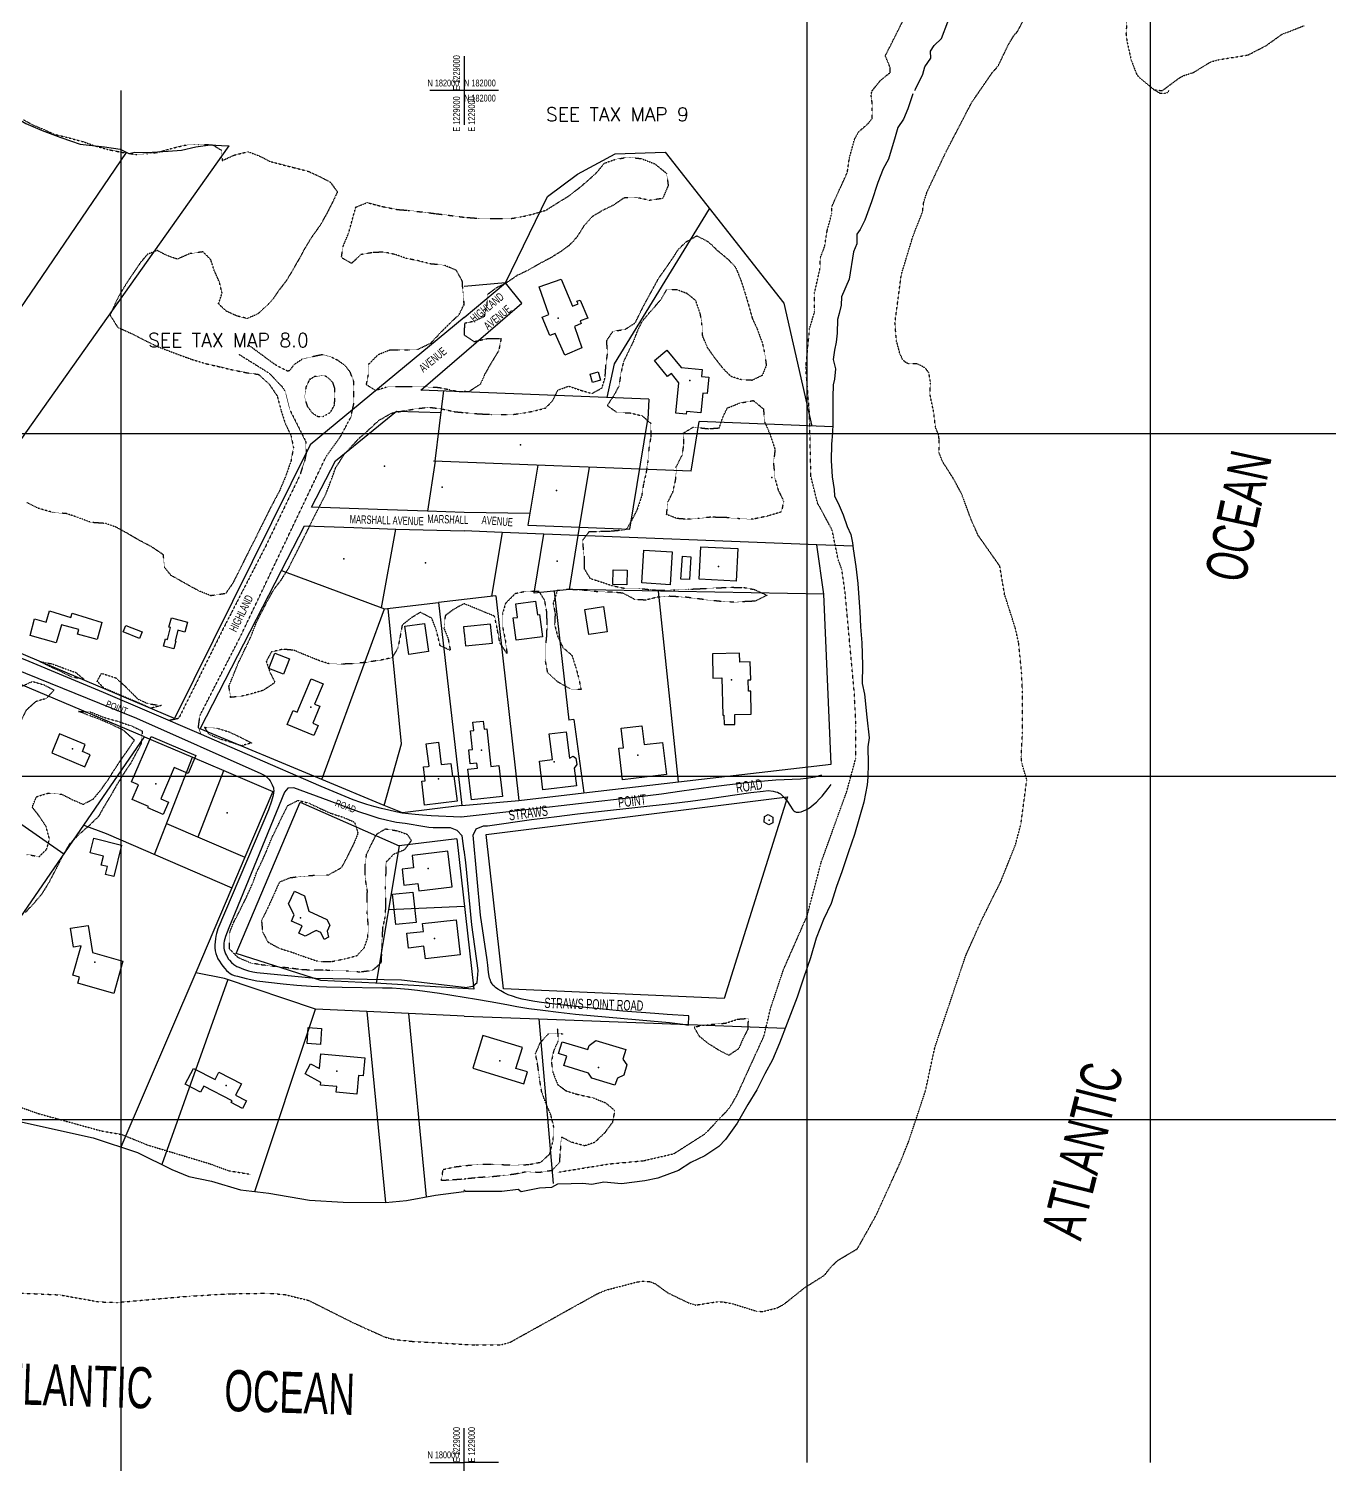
# Model space of a CAD drawing. Extents: x 1222984 to 1232016, y 177984 to 184016.
# Drawn here: x 1228365 to 1230261, y 179997 to 182090 of the extents above; entities that cross this region are included whole.
import ezdxf
from ezdxf.enums import TextEntityAlignment as Align

# ---------------------------------------------------------------- set-up
doc = ezdxf.new("R2010")
doc.units = 0
doc.header["$MEASUREMENT"] = 0
for name, pattern in [('BORDER', [0.625, 0.125, -0.125, 0.125, -0.125, 0, -0.125]), ('DASHDOT', [0.375, 0.125, -0.125, 0, -0.125]), ('DASHED', [0.5, 0.25, -0.25])]:
    doc.linetypes.add(name, pattern=pattern)
doc.layers.get('0').update_dxf_attribs({"linetype": 'CONTINUOUS'})
for name, color, linetype in [('BLDGS', 4, 'CONTINUOUS'), ('BORDER', 7, 'CONTINUOUS'), ('CORNER', 1, 'CONTINUOUS'), ('GRIDS', 2, 'CONTINUOUS'), ('HIGHWL', 4, 'DASHDOT'), ('ID-SYB', 5, 'CONTINUOUS'), ('LOT-D', 7, 'CONTINUOUS'), ('LOT-L', 1, 'CONTINUOUS'), ('OCEAN-L', 4, 'DASHDOT'), ('OCEAN-N', 5, 'CONTINUOUS'), ('ROAD', 5, 'CONTINUOUS'), ('ROAD-D', 3, 'DASHED'), ('ROAD-N', 6, 'CONTINUOUS'), ('TREE-L', 3, 'BORDER')]:
    doc.layers.add(name, color=color, linetype=linetype)
doc.styles.add('L200', font='simplex', dxfattribs={"height": 20})

# ---------------------------------------------------------------- blocks, each defined once
blk = doc.blocks.new('IP')
blk.add_point((0, 0))
blk = doc.blocks.new('ID')
at = {"layer": 'ID-SYB'}
blk.add_blockref('IP', (0, 0), dxfattribs=at)

msp = doc.modelspace()

# ---------------------------------------------------------------- linework, layer by layer
at = {"layer": 'BLDGS'}
for points, elevation in [([(1229146.6, 181614), (1229132.9, 181645.8), (1229125, 181643.1), (1229113.6, 181669.4), (1229123.4, 181673.7), (1229109.5, 181713.9), (1229141.3, 181724.8), (1229158.1, 181685.9), (1229166.1, 181689.3), (1229164.5, 181693), (1229169.1, 181694.6), (1229180.5, 181668.1), (1229169.1, 181664.1), (1229170.6, 181660.4), (1229161, 181656.2), (1229171.8, 181625), (1229146.6, 181614)], 25.3), ([(1229295.6, 181621.5), (1229316.6, 181596.2), (1229347.1, 181593.3), (1229346.2, 181583.3), (1229356.5, 181582.3), (1229354.2, 181558.2), (1229347.8, 181558.9), (1229345.1, 181530.1), (1229324.2, 181532.1), (1229323.8, 181528), (1229308.8, 181529.5), (1229313, 181574.1), (1229302.1, 181587.3), (1229296.7, 181582.9), (1229277.3, 181606.3), (1229295.6, 181621.5)], 25.7), ([(1229183.8, 181586.6), (1229195.2, 181589.8), (1229198.6, 181577.8), (1229187.2, 181574.6), (1229183.8, 181586.6)], 25.4), ([(1229261.9, 181330.1), (1229303.2, 181327.4), (1229300.2, 181279.4), (1229258.9, 181282.1), (1229261.9, 181330.1)], 28.6), ([(1229344.9, 181335), (1229399.1, 181332.3), (1229396.7, 181284.7), (1229342.5, 181287.5), (1229344.9, 181335)], 26.6), ([(1229318.2, 181321.2), (1229330.4, 181320.4), (1229328.3, 181287), (1229315.9, 181287.8), (1229318.2, 181321.2)], 25.9), ([(1229237.8, 181300.7), (1229237.2, 181279.4), (1229216.7, 181279.9), (1229217.2, 181301.2), (1229237.8, 181300.7)], 26.7), ([(1229075.9, 181198.5), (1229071.7, 181231.1), (1229077.7, 181231.9), (1229075.2, 181251.9), (1229104.2, 181255.6), (1229106.8, 181235.7), (1229109.8, 181236.1), (1229114.1, 181203.5), (1229075.9, 181198.5)], 35.5), ([(1229181.6, 181206.9), (1229176, 181243.6), (1229203.2, 181247.7), (1229208.7, 181211), (1229181.6, 181206.9)], 27.7), ([(1228471.8, 181224.6), (1228465, 181199.8), (1228436.4, 181207.6), (1228438.3, 181214.4), (1228413, 181221.3), (1228405.7, 181194.7), (1228367.5, 181205.3), (1228374.1, 181229.6), (1228390.7, 181225.1)], 35.8), ([(1228390.7, 181225.1), (1228395.7, 181241.5), (1228426.8, 181231.9), (1228428.6, 181237.9), (1228472.4, 181224.3)], 40.4), ([(1228573.4, 181231.2), (1228597, 181224.8), (1228593.1, 181210.5), (1228583, 181213.2), (1228578.8, 181197.4), (1228580, 181197.1), (1228577, 181186.1), (1228561.8, 181190.2), (1228564.6, 181200.5), (1228567.5, 181199.7), (1228572.1, 181217), (1228569.7, 181217.6), (1228573.4, 181231.2)], 30), ([(1228506.8, 181220.3), (1228530.8, 181210.8), (1228527, 181201.2), (1228503.1, 181210.7), (1228506.8, 181220.3)], 29.2), ([(1228919.5, 181178), (1228913.7, 181219), (1228942.3, 181223), (1228948, 181182.1), (1228919.5, 181178)], 36.1), ([(1229000.1, 181218.2), (1228999, 181218.1), (1229000.1, 181207.7)], 29.4), ([(1229002, 181190.3), (1229041.4, 181194.6), (1229038.4, 181222.3), (1228999.9, 181218.2)], 29.4), ([(1228999.9, 181209.9), (1229002, 181190.3)], 29.4), ([(1228736.8, 181149.1), (1228715.4, 181157.3), (1228724, 181179.6), (1228745.5, 181171.4), (1228736.8, 181149.1)], 32.8), ([(1229418.5, 181091), (1229417.7, 181124.3), (1229414.7, 181124.2), (1229414.2, 181140.7), (1229417.7, 181140.8), (1229417.1, 181167.3), (1229401.8, 181166.9), (1229401.5, 181179.7), (1229361.9, 181178.8), (1229362.7, 181143.5), (1229375.7, 181143.8), (1229377, 181089.6), (1229378.7, 181089.6), (1229379, 181075.6), (1229394.8, 181076), (1229394.5, 181090.4), (1229418.5, 181091)], 30.3), ([(1228781, 181059.6), (1228742.3, 181075.9), (1228750.8, 181096.4), (1228756.8, 181093.9), (1228777.2, 181142.4), (1228794.6, 181135.1), (1228782.2, 181105.5), (1228789.9, 181102.3), (1228779.5, 181077.6), (1228787.2, 181074.3), (1228781, 181059.6)], 36.2), ([(1229050.8, 181016.1), (1229055.8, 180970.7), (1229010.6, 180965.8), (1229005.7, 181010.5), (1229019.4, 181012.1), (1229018.6, 181019.6), (1229009.1, 181018.5), (1229006.9, 181038.7), (1229012.3, 181039.3), (1229009.3, 181066.4), (1229014, 181067), (1229012.7, 181079.2), (1229027.9, 181080.8), (1229029.3, 181069), (1229033, 181069.4), (1229039, 181014.7), (1229050.8, 181016.1)], 35.8), ([(1228447.9, 181046.4), (1228410.5, 181062), (1228399, 181034.5), (1228447.4, 181014.3), (1228454.8, 181031.8), (1228443.7, 181036.3), (1228447.9, 181046.4)], 33.5), ([(1228515.5, 180992.1), (1228543.8, 181058.5), (1228609, 181030.8), (1228597.8, 181004.5), (1228577.5, 181013.1), (1228558, 180967.2), (1228569, 180962.6), (1228561.3, 180944.6), (1228538.9, 180954.2), (1228539.8, 180956.3), (1228516.2, 180966.3), (1228525.4, 180987.8), (1228515.5, 180992.1)], 36.3), ([(1229163.7, 180986.4), (1229114.8, 180980.5), (1229109.7, 181022.4), (1229128.7, 181024.7), (1229124.2, 181062.2), (1229149, 181065.2), (1229153.6, 181026.8), (1229158.9, 181029.7), (1229163, 181026.8), (1229164.1, 181017.3), (1229160.5, 181012.2), (1229163.7, 180986.4)], 34.5), ([(1229289.2, 181049.6), (1229294.8, 181002.8), (1229231, 180995.3), (1229225.5, 181041.1), (1229232.2, 181041.9), (1229228.8, 181070.3), (1229259.2, 181073.9), (1229262.5, 181046.4), (1229289.2, 181049.6)], 34.7), ([(1228985.3, 181000.7), (1228989.7, 180963.8), (1228942.3, 180958.2), (1228938.2, 180993), (1228943.5, 180993.6), (1228941, 181014), (1228947.7, 181014.8), (1228948.9, 181014.9), (1228944.9, 181047.8), (1228962.9, 181050), (1228966.8, 181017.3), (1228980.7, 181019), (1228983, 181000.4), (1228985.3, 181000.7)], 35.1), ([(1229449.8, 180932.5), (1229444.1, 180929.3), (1229437.4, 180933.3), (1229437.9, 180941.7), (1229443.4, 180944.8), (1229450.2, 180940.7), (1229449.8, 180932.5)], 26), ([(1228460.2, 180910.2), (1228500.9, 180900.1), (1228489.5, 180854.1), (1228477.4, 180857.1), (1228480.3, 180868.7), (1228471.1, 180870.9), (1228474.3, 180883.8), (1228454.9, 180888.6), (1228460.2, 180910.2)], 26.8), ([(1228934, 180833.2), (1228982.5, 180839), (1228976.3, 180891), (1228924.1, 180884.7), (1228926.3, 180866.7), (1228909.7, 180864.7), (1228912.4, 180841.6), (1228932.7, 180844.1), (1228934, 180833.2)], 33.2), ([(1228773.7, 180803.6), (1228800.1, 180791.6), (1228804.3, 180783.2), (1228800.3, 180774.3), (1228802.6, 180765.6), (1228796.1, 180762.3), (1228791, 180772.4), (1228784.4, 180775.4), (1228768.3, 180767.3), (1228759, 180771.5), (1228763.8, 180782.2), (1228748.4, 180789.2), (1228752.5, 180798.1), (1228744.3, 180814.3), (1228752.8, 180832.9), (1228767.5, 180826.2), (1228773.7, 180803.6)], 48.1), ([(1228930, 180787.1), (1228900.4, 180784.1), (1228895.9, 180828.2), (1228925.5, 180831.2), (1228930, 180787.1)], 36.3), ([(1228939.5, 180785.7), (1228988.4, 180791.1), (1228994.1, 180739.8), (1228943.6, 180734.1), (1228941.5, 180752.4), (1228919.1, 180749.9), (1228916.7, 180771.4), (1228940.8, 180774.1), (1228939.5, 180785.7)], 32.3), ([(1228502.8, 180730.8), (1228489.3, 180683.7), (1228437.1, 180698.7), (1228439.5, 180707.4), (1228429.6, 180710.2), (1228441.8, 180753.1), (1228430.5, 180751.3), (1228426.2, 180778.9), (1228452.1, 180782.9), (1228458.2, 180743.5), (1228502.8, 180730.8)], 28.8), ([(1228771.1, 180610.8), (1228772.9, 180634.2), (1228792.4, 180632.8), (1228790.6, 180609.2), (1228771.1, 180610.8)], 25.4), ([(1229084.9, 180604.9), (1229027.3, 180622.6), (1229012.6, 180574.8), (1229087.3, 180551.8), (1229092.6, 180569.2), (1229075.5, 180574.5), (1229084.9, 180604.9)], 33.9), ([(1228791.2, 180595.7), (1228855.2, 180589.9), (1228852.8, 180563.6), (1228846.2, 180564.2), (1228843.8, 180537), (1228813.7, 180539.6), (1228814.4, 180547.9), (1228790.9, 180550), (1228791.3, 180554), (1228768.3, 180566.3), (1228776.1, 180581.1), (1228789.3, 180574.1), (1228791.2, 180595.7)], 39.4), ([(1229192.2, 180615.2), (1229235.6, 180601.8), (1229231.3, 180587.7), (1229237.3, 180579.5), (1229232.8, 180564.5), (1229223.5, 180560), (1229219.8, 180550.2), (1229186.3, 180560.4), (1229181.1, 180567.7), (1229145.5, 180578.6), (1229149.7, 180592.5), (1229137.8, 180596.2), (1229143, 180613.4), (1229180.2, 180602), (1229182.1, 180607.8), (1229192.2, 180615.2)], 35), ([(1228642.7, 180569), (1228675.6, 180552), (1228667, 180535.3), (1228682.9, 180527.2), (1228677.2, 180516.2), (1228660.7, 180524.8), (1228662, 180527.2), (1228620.5, 180548.6), (1228616, 180540), (1228593.7, 180551.4), (1228605.6, 180574.3), (1228637.1, 180558.1), (1228642.7, 180569)], 36.4)]:
    msp.add_lwpolyline(points, dxfattribs=dict(at, elevation=elevation))
at = {"layer": 'BORDER'}
for p, q in [((1229000, 182050), (1229000, 182000)), ((1229000, 182000), (1228950, 182000)), ((1229000, 182000), (1229000, 181950)), ((1229050, 182000), (1229000, 182000)), ((1229000, 180000), (1229000, 180050)), ((1228950, 180000), (1229000, 180000)), ((1229000, 179950), (1229000, 180000)), ((1229050, 180000), (1229000, 180000))]:
    msp.add_line(p, q, dxfattribs=at)
at = {"layer": 'GRIDS'}
for points in [[(1229500, 182000), (1229500, 184000)], [(1230000, 184000), (1230000, 182000)], [(1228500, 180000), (1228500, 182000)], [(1229500, 180000), (1229500, 182000)], [(1230000, 182000), (1230000, 180000)], [(1226000, 181500), (1229000, 181500)], [(1229000, 181500), (1232000, 181500)], [(1229000, 181000), (1226000, 181000)], [(1232000, 181000), (1229000, 181000)], [(1226000, 180500), (1229000, 180500)], [(1229000, 180500), (1232000, 180500)], [(1228500, 178000), (1228500, 180000)]]:
    msp.add_lwpolyline(points, dxfattribs=at)
at = {"layer": 'HIGHWL'}
for points, elevation in [([(1229594.9, 181999.9), (1229607, 182015), (1229621, 182026.1), (1229621, 182033.6), (1229614, 182050.6), (1229644.1, 182110.5), (1229653.8, 182125.7), (1229669.2, 182145.6), (1229688, 182166.6), (1229725.7, 182222.4), (1229750.9, 182256.3), (1229763.4, 182265), (1229778.2, 182257.7)], 15.1), ([(1229555.6, 181266.5), (1229550.6, 181301.7), (1229545.1, 181316.7), (1229536.4, 181359.5), (1229515.2, 181398.6), (1229505.6, 181437.1), (1229503.4, 181529.7), (1229498.1, 181596.1), (1229503.7, 181653.2), (1229511, 181678), (1229510.6, 181704.1), (1229518.7, 181740), (1229519.2, 181755.8), (1229525.6, 181773.1), (1229529.1, 181795.3), (1229536.1, 181821.3), (1229536, 181830.8), (1229558.6, 181880.8), (1229561.6, 181901.6), (1229569.1, 181929), (1229575.2, 181940), (1229588.9, 181951.9), (1229594.9, 181959.5), (1229594.9, 181981.4), (1229593.2, 181994.1), (1229594.9, 181999.9), (1229595.1, 182000.1)], 15.1), ([(1229136.7, 180423.1), (1229212.2, 180435.3), (1229261.3, 180439.8), (1229305.7, 180450.1), (1229351.5, 180479.3), (1229387, 180516.8), (1229397.5, 180534.8), (1229437, 180621.4), (1229446.8, 180662.3), (1229465.8, 180719), (1229499.9, 180796.6), (1229520.6, 180875.3), (1229557.6, 180977.6), (1229570.8, 181026.1), (1229571.1, 181073.9), (1229568.6, 181123.7), (1229555.5, 181266.5)], 15.5), ([(1228321, 180529.4), (1228379.5, 180508.6), (1228470.6, 180483.5), (1228501.2, 180478.1), (1228539, 180462.7), (1228628.3, 180435.8), (1228657.1, 180425.3), (1228688.9, 180420.1)], 14.2)]:
    msp.add_lwpolyline(points, dxfattribs=dict(at, elevation=elevation))
at = {"layer": 'LOT-L'}
for p, q in [((1228310.6, 181429.9), (1228657.6, 181919.2)), ((1228087.3, 181292.1), (1228508.2, 181909.9)), ((1229165.1, 181878.3), (1229220, 181907.8)), ((1229220, 181907.8), (1229292.9, 181910)), ((1229292.9, 181910), (1229466.2, 181690.1)), ((1229121.7, 181845.5), (1229165.1, 181878.3)), ((1229060.4, 181719.7), (1229121.7, 181845.5)), ((1229219.1, 181601.5), (1229357.9, 181827.6)), ((1229000, 181669.2), (1229060.3, 181719.9)), ((1229060.3, 181719.9), (1229000, 181714.1)), ((1229084.1, 181690.2), (1229060.3, 181719.9)), ((1228936.8, 181563.3), (1229084.1, 181690.2)), ((1229466.2, 181690.1), (1229506.9, 181510.8)), ((1229000, 181669.2), (1228775.5, 181483.5)), ((1229208.5, 181552.7), (1229219.1, 181601.5)), ((1229269.1, 181550.3), (1228936.8, 181563.3)), ((1228958, 181459.8), (1228970.3, 181562.7)), ((1229269.1, 181550.3), (1229267.9, 181520.2)), ((1228812.4, 181460.4), (1228901.7, 181532.7)), ((1228901.7, 181532.7), (1228966.5, 181530.6)), ((1229241.8, 181360.6), (1229267.9, 181520.2)), ((1229330.8, 181444.9), (1229342.6, 181517.3)), ((1229537.3, 181509.6), (1229342.6, 181517.3)), ((1228775.5, 181483.5), (1228577.7, 181084.7)), ((1228777.8, 181392.5), (1228812.4, 181460.4)), ((1228958, 181459.8), (1228946.8, 181386.9)), ((1229330.8, 181444.9), (1228955.5, 181459.7)), ((1229107.7, 181453.7), (1229092.9, 181366.3)), ((1229166.5, 181351.4), (1229182.8, 181450.8)), ((1228873.8, 181389.3), (1228777.8, 181392.5)), ((1228946.8, 181386.9), (1228873.8, 181389.3)), ((1229000, 181385.1), (1228946.8, 181386.9)), ((1229095.8, 181383.4), (1229000, 181385.1)), ((1228733.9, 181300.3), (1228767.5, 181365.6)), ((1228767.5, 181365.6), (1228839.2, 181362.8)), ((1228839.2, 181362.8), (1228900.4, 181360.4)), ((1228879.6, 181245.8), (1228900.4, 181360.4)), ((1228900.4, 181360.4), (1229000, 181357.9)), ((1229055.7, 181355.7), (1229000, 181357.9)), ((1229055.7, 181355.7), (1229040, 181262.8)), ((1229116.2, 181353.4), (1229055.7, 181355.7)), ((1229092.9, 181366.3), (1229168.5, 181363.4)), ((1229102.1, 181267.5), (1229116.2, 181353.4)), ((1229513.9, 181337.7), (1229116.2, 181353.4)), ((1229153.6, 181272.4), (1229166.5, 181351.4)), ((1229168.5, 181363.4), (1229241.8, 181360.6)), ((1229524.2, 181266), (1229513.9, 181337.7)), ((1229566.7, 181335.6), (1229513.9, 181337.7)), ((1228615.2, 181069.7), (1228733.9, 181300.3)), ((1228733.9, 181300.3), (1228883.8, 181244.2)), ((1229153.6, 181272.4), (1229102.1, 181267.5)), ((1229131.3, 181270.3), (1229152.5, 181082.1)), ((1229524.2, 181266), (1229153.6, 181272.4)), ((1229312.3, 180992.1), (1229283.5, 181270.1)), ((1229534.8, 181018), (1229524.2, 181266)), ((1228883.8, 181244.2), (1228962.8, 181253.5)), ((1228908.8, 181047.4), (1228889.3, 181244.9)), ((1229046.2, 181263.4), (1228962.8, 181253.5)), ((1228962.8, 181253.5), (1228996.6, 180957.7)), ((1229046.2, 181263.4), (1229079.8, 180965)), ((1228577.7, 181084.7), (1228233.2, 181230.4)), ((1228792.5, 180995.8), (1228884.1, 181244.2)), ((1228534.4, 181058), (1228354.1, 181134.1)), ((1229159.9, 181082.9), (1229152.5, 181082.1)), ((1229159.9, 181082.9), (1229174.5, 180976)), ((1228172.4, 180532), (1228534.4, 181058)), ((1228534.4, 181058), (1228604, 181028.3)), ((1228792.5, 180995.8), (1228615.2, 181069.7)), ((1228883.5, 180957.9), (1228908.8, 181047.4)), ((1228548.8, 180886.3), (1228604, 181028.3)), ((1228604, 181028.3), (1228650, 181008.6)), ((1229312.3, 180992.1), (1229534.8, 181018)), ((1228416.5, 180886.7), (1228255.3, 180999.1)), ((1228612.3, 180911.8), (1228650, 181008.6)), ((1228650, 181008.6), (1228721.4, 180978.2)), ((1228883.5, 180957.9), (1228792.5, 180995.8)), ((1228721.4, 180978.2), (1228680.6, 180882.4)), ((1229079.8, 180965), (1229174.5, 180976)), ((1229174.5, 180976), (1229312.3, 180992.1)), ((1228667.7, 180742.1), (1228761.1, 180962.4)), ((1228761.1, 180962.4), (1228905.5, 180898.9)), ((1228910.2, 180946.8), (1228883.5, 180957.9)), ((1228996.6, 180957.7), (1228910.2, 180946.8)), ((1228996.6, 180957.7), (1229079.8, 180965)), ((1229032.1, 180915.6), (1229471.2, 180970.1)), ((1229471.2, 180970.1), (1229379.3, 180676.4)), ((1228566.4, 180931.6), (1228680.6, 180882.4)), ((1228445.6, 180928.9), (1228478.2, 180916.8)), ((1228478.2, 180916.8), (1228661.5, 180837.6)), ((1229057.4, 180690.6), (1229032.1, 180915.6)), ((1228905.5, 180898.9), (1228872, 180698.6)), ((1228989.6, 180909.3), (1228905.5, 180898.9)), ((1228989.6, 180909.3), (1229014.2, 180689.7)), ((1228680.6, 180882.4), (1228661.5, 180837.6)), ((1228661.5, 180837.6), (1228608.8, 180714)), ((1229000.6, 180810.7), (1228889.9, 180805.7)), ((1228791, 180702.5), (1228667.7, 180742.1)), ((1228608.8, 180714), (1228499.6, 180459.6)), ((1228655.6, 180703.8), (1228559.5, 180434.2)), ((1228650.8, 180705.4), (1228608.8, 180713.9)), ((1228783.5, 180660.6), (1228650.8, 180705.4)), ((1228870.9, 180698.7), (1228791, 180702.5)), ((1229014.2, 180689.7), (1228870.9, 180698.7)), ((1229379.3, 180676.4), (1229057.4, 180690.6)), ((1228694.9, 180394.9), (1228783.5, 180660.6)), ((1228858.4, 180657.3), (1228783.5, 180660.6)), ((1228858.4, 180657.3), (1228885.3, 180378.9)), ((1228918.9, 180654.6), (1228858.4, 180657.3)), ((1229000, 180650.7), (1228918.9, 180654.6)), ((1228918.9, 180654.6), (1228944.8, 180387)), ((1229000, 180650.7), (1229108.8, 180646.6)), ((1229108.8, 180646.6), (1229129.6, 180406.7)), ((1229108.8, 180646.6), (1229468.3, 180633.3))]:
    msp.add_line(p, q, dxfattribs=at)
for points, elevation in [([(1229657.1, 181999.9), (1229657.9, 182002.2), (1229668.7, 182023.8), (1229671.6, 182034.7), (1229680.2, 182047.3), (1229679.9, 182057.2), (1229685, 182065.8), (1229696, 182075.7), (1229705, 182100.4), (1229731.2, 182143.6), (1229766.9, 182195.5), (1229782.8, 182210.2), (1229811.9, 182224.5), (1229817.7, 182228.4)], 5.9), ([(1228343.2, 180499.2), (1228459.2, 180473), (1228523.8, 180451.8), (1228574.2, 180427), (1228598.8, 180417), (1228631.8, 180410.2), (1228673.9, 180397.6), (1228715.5, 180392.3), (1228774.6, 180382.1), (1228823.8, 180379.3), (1228885.7, 180378.9), (1228916.3, 180381.6), (1228958.5, 180389.6), (1228999.8, 180395), (1229000.1, 180395)], 9.8)]:
    msp.add_lwpolyline(points, dxfattribs=dict(at, elevation=elevation))
for points in [[(1228280.5, 182019), (1228287.2, 182008.5), (1228298.5, 181996.3), (1228328.8, 181971.6), (1228361.1, 181952.1), (1228385.3, 181941.8), (1228412.5, 181931.7), (1228440.6, 181922), (1228476, 181918.1), (1228498.6, 181914.5), (1228511.2, 181908.4), (1228520.2, 181910.2), (1228537.6, 181909.8), (1228568.5, 181911.6), (1228588.1, 181913.1), (1228609.1, 181917.8), (1228629.9, 181920.7), (1228646.4, 181919.8), (1228657.6, 181919.2)], [(1229654.2, 181995.4), (1229646.6, 181973.4), (1229640.4, 181958.3), (1229632, 181946.2), (1229628.5, 181932.7), (1229618.4, 181900), (1229611, 181885.9), (1229603.1, 181866.2), (1229593.9, 181837.6), (1229584, 181810.9), (1229577.2, 181797.2), (1229572.2, 181790.7), (1229572.2, 181776.7), (1229567.5, 181764.7), (1229561.3, 181724.8), (1229550.2, 181699.2), (1229549.8, 181686.9), (1229546.8, 181674.8), (1229544.3, 181666.1), (1229543.6, 181646.3), (1229542.4, 181633.1), (1229539.7, 181621.7), (1229538.1, 181607.8), (1229541.1, 181594.1), (1229539.9, 181579.2), (1229537.7, 181571.1), (1229537.4, 181552.8), (1229537.5, 181531.7), (1229537.5, 181514.8), (1229537, 181501.1), (1229535.5, 181484.4), (1229535.2, 181460.9), (1229536.5, 181436.8), (1229539.3, 181418.5), (1229539.7, 181409.2), (1229546.7, 181395.1), (1229552.6, 181381.4), (1229558.1, 181364.4), (1229563.9, 181352.9), (1229566.1, 181340.6), (1229567.2, 181331.7), (1229571, 181306), (1229574.1, 181281.2), (1229575.5, 181260.3), (1229576.6, 181240.5), (1229577.9, 181218), (1229579.7, 181194.8), (1229580.7, 181162.3), (1229580.3, 181135.4), (1229583.8, 181120.2), (1229586.8, 181086.7), (1229590.2, 181056.3), (1229588.6, 181043.1), (1229588.8, 181018.5), (1229588.4, 180998.8), (1229587.5, 180987.6), (1229582.8, 180962.8), (1229569, 180915.3), (1229560.4, 180890), (1229550.7, 180860.9), (1229542.9, 180839.6), (1229535.1, 180814.7), (1229523.9, 180791.5), (1229513.3, 180764.4), (1229504.8, 180735.5), (1229494.8, 180705.8), (1229485.6, 180678.2), (1229471, 180640.2), (1229459.9, 180611.1), (1229449.3, 180587), (1229438.2, 180566.6), (1229426.8, 180543.3), (1229413.4, 180522), (1229398.1, 180494.8), (1229386.1, 180477.4), (1229381, 180470.9), (1229371.1, 180460.7), (1229350.9, 180447.1), (1229330.7, 180437.1), (1229312.6, 180425.5), (1229282.5, 180414.3), (1229263.5, 180410.4), (1229229.6, 180405.9), (1229203.6, 180408.6), (1229186, 180405.4), (1229173.2, 180406.8), (1229156.2, 180406.1), (1229136.3, 180405.5), (1229127.5, 180400.9), (1229109.9, 180400), (1229083.4, 180394.3), (1229078.6, 180398), (1229054.9, 180395.2), (1229031.4, 180394.9), (1229002, 180394.9), (1228999.6, 180396.8)]]:
    msp.add_lwpolyline(points, dxfattribs=at)
at = {"layer": 'OCEAN-L'}
for points, elevation in [([(1229751.7, 181999.9), (1229770.1, 182026.5), (1229778.3, 182035.6), (1229792.8, 182065.8), (1229800.8, 182079.5), (1229806.8, 182086.4), (1229813.7, 182099.6)], -1.7), ([(1229965.8, 182100.3), (1229964.7, 182082.5), (1229966, 182072.4), (1229972.1, 182044.6), (1229980, 182024.2), (1229983, 182020), (1230005.5, 182001.2), (1230017.6, 181999.9)], -1.7), ([(1230017.6, 181999.9), (1230042.1, 182018.2), (1230048.3, 182021.7), (1230063.1, 182026.4), (1230088.3, 182041.8), (1230099, 182044.9), (1230142.3, 182051.8), (1230169, 182065.6), (1230191.6, 182081.8), (1230224.5, 182094.7)], -1.7), ([(1229787.8, 181265.3), (1229780.8, 181306.6), (1229749.1, 181351.8), (1229738.1, 181376.7), (1229725.6, 181411.3), (1229713.1, 181434.4), (1229697.5, 181458.8), (1229692.1, 181472.4), (1229692.5, 181490.6), (1229691.6, 181497.8), (1229687, 181509.2), (1229684.6, 181530.7), (1229678.8, 181558.2), (1229679.9, 181573.5), (1229677.4, 181588.5), (1229672.1, 181595.4), (1229664.4, 181599.8), (1229660.1, 181601.4), (1229647.6, 181601.7), (1229643.3, 181603.8), (1229639, 181608.3), (1229635.1, 181616.7), (1229630.1, 181635.7), (1229628, 181661.5), (1229637.3, 181731.7), (1229654.3, 181787.8), (1229668.2, 181823), (1229669.7, 181836.1), (1229674.8, 181852.3), (1229701.7, 181909.1), (1229740.2, 181983.2), (1229751.9, 182000.1)], -1.7), ([(1230007.5, 182000.1), (1230014, 181996.3), (1230020.6, 181995.9), (1230025.8, 181997.6), (1230027.5, 182000.1)], -1.7), ([(1228999.9, 180172.2), (1229017.1, 180171.2), (1229052.7, 180171.3), (1229066.9, 180175.1), (1229194.3, 180246), (1229206.5, 180251.1), (1229252, 180263.1), (1229262.1, 180264.4), (1229270.9, 180263.5), (1229278.8, 180260.4), (1229297.1, 180247.2), (1229327, 180232.7), (1229337.6, 180229.4), (1229369.2, 180234.3), (1229376.5, 180234.1), (1229391.2, 180231.4), (1229425.6, 180220.7), (1229435.3, 180220), (1229455.9, 180225.1), (1229466.4, 180230.8), (1229497, 180255.2), (1229525.3, 180273), (1229535.4, 180285.7), (1229545.1, 180294.7), (1229573.2, 180311.4), (1229599.8, 180358.7), (1229634.4, 180434.3), (1229648.2, 180468.5), (1229672.4, 180541.4), (1229686.1, 180604.8), (1229731.3, 180739.3), (1229755, 180792), (1229782.1, 180846.6), (1229803.6, 180900.4), (1229811.5, 180930.1), (1229820.2, 180995.2), (1229813.1, 181018.8), (1229812, 181028.3), (1229813.9, 181062.6), (1229813.9, 181121.9), (1229812.6, 181152.2), (1229808.2, 181195.1), (1229803.4, 181216.4), (1229787.8, 181265.3)], 0.2), ([(1227821.3, 179999.9), (1227841.8, 180017.5), (1227897.3, 180062.3), (1227929.4, 180096), (1227978.4, 180157.6), (1228011.8, 180187.9), (1228117.9, 180289.6), (1228127.8, 180294.5), (1228182.5, 180267.3), (1228210, 180259), (1228279.2, 180250.4), (1228410.7, 180244.3), (1228468, 180234.1), (1228493.8, 180233.2), (1228599.7, 180242.5), (1228660.3, 180245.9), (1228714.3, 180246.7), (1228739.2, 180244.7), (1228773.4, 180236.2), (1228840.1, 180202.9), (1228884.3, 180182.9), (1228896.1, 180179.6), (1228923.1, 180176.6), (1229000.1, 180172.2)], 0.2)]:
    msp.add_lwpolyline(points, dxfattribs=dict(at, elevation=elevation))
at = {"layer": 'ROAD'}
for points, elevation in [([(1228180.4, 181223.5), (1228522.6, 181084.8), (1228704, 181004.4)], 26.9), ([(1228995.4, 180940.7), (1228951.8, 180942.8), (1228939.3, 180943.6), (1228928.5, 180944.4), (1228918.9, 180945.4), (1228909.8, 180946.7), (1228900.5, 180948.4), (1228890.3, 180950.7), (1228879.5, 180953.4), (1228868.6, 180956.4), (1228858.4, 180959.3), (1228849.3, 180962.1), (1228838.5, 180966), (1228820.9, 180973.1), (1228791.6, 180985.6), (1228684.2, 181032.1), (1228613.8, 181062.7), (1228541.6, 181093.9), (1228474.4, 181122.5), (1228416.1, 181146.9), (1228366.2, 181167.4), (1228323.6, 181184.6)], 23.3), ([(1228704, 181004.4), (1228708.6, 181001.8), (1228710.9, 181000.3), (1228713.1, 180998.4), (1228715.2, 180996.1), (1228717.2, 180993.5), (1228718.9, 180990.7), (1228720.3, 180988), (1228722, 180983.5), (1228722.4, 180981.5), (1228722.5, 180979.7), (1228722.2, 180975.8), (1228721.2, 180970.9), (1228719.3, 180964.2), (1228715, 180951.2)], 26), ([(1229521, 181001.7), (1229516.3, 181000.3), (1229511.1, 180999), (1229505.3, 180997.8), (1229498.4, 180996.9), (1229490.3, 180996.2), (1229454.5, 180994.4), (1229437.8, 180993.2), (1229419.2, 180991.5), (1229399.3, 180989.5), (1229379.2, 180987.1), (1229359.8, 180984.6), (1229317.2, 180978.5), (1229287.5, 180974.4), (1229247.8, 180969.4), (1229196.4, 180963.3), (1229069.5, 180948.9), (1228999.9, 180941.1)], 17.6), ([(1228738.5, 180977.3), (1228697.4, 180877.3), (1228666.3, 180801.9), (1228657.3, 180779.5), (1228652.4, 180766.5), (1228650.2, 180759.9), (1228649.6, 180756.9), (1228649.6, 180752.3), (1228649.9, 180749.9), (1228650.4, 180747.2), (1228651.2, 180744.4), (1228652.3, 180741.6), (1228653.6, 180738.8), (1228656.5, 180733.9), (1228658, 180732), (1228661, 180728.9), (1228664.4, 180726), (1228668.8, 180723.2), (1228671.7, 180721.8), (1228678.7, 180718.9), (1228686, 180716.5), (1228692.2, 180715.1), (1228697.7, 180714.1)], 24.2), ([(1228752.1, 180983.7), (1228742.9, 180982.9), (1228738.5, 180977.3)], 24.8), ([(1228974.1, 180925.2), (1228961.3, 180925.1), (1228955, 180925.2), (1228948.8, 180925.7), (1228942.8, 180926.4), (1228931.3, 180928.5), (1228925.6, 180929.6), (1228914.3, 180931.3), (1228901.7, 180933.1), (1228894.5, 180934.3), (1228886.3, 180936.2), (1228876.1, 180938.9), (1228863.1, 180942.9), (1228846.7, 180948.4), (1228803.3, 180964.3), (1228752.1, 180983.7)], 22.4), ([(1229033.9, 180928.3), (1229098.4, 180937.1), (1229131.4, 180941.4), (1229165.3, 180945.5), (1229200.3, 180949.5), (1229301.8, 180960.8), (1229330.2, 180964.2), (1229354.6, 180967.4), (1229418.1, 180976.6), (1229435.8, 180978.7), (1229443.4, 180979.5)], 22.5), ([(1229443.4, 180979.5), (1229450.5, 180978.4), (1229453.8, 180977.7), (1229456.7, 180976.9), (1229459.2, 180975.8), (1229461.3, 180974.5), (1229463.3, 180972.9), (1229467.2, 180968.9), (1229471.3, 180963.7), (1229475, 180958.4), (1229479.2, 180951.6), (1229480.7, 180949.9), (1229482.1, 180948.8), (1229483.9, 180948.1), (1229486, 180947.8), (1229488.4, 180948), (1229491.4, 180948.7), (1229494.6, 180949.9), (1229498.2, 180951.5), (1229501.8, 180953.5), (1229505.6, 180956), (1229509.5, 180959), (1229513.4, 180962.5), (1229517.5, 180966.7), (1229521.8, 180971.5), (1229530.5, 180982.5), (1229534.9, 180988.3)], 17.7), ([(1228715, 180951.2), (1228641.2, 180777.8)], 23), ([(1229000.1, 180941.1), (1228995.6, 180940.6)], 17.6), ([(1228997, 180913.5), (1228990.1, 180921.2), (1228980, 180925.3), (1228974.1, 180925.2)], 22), ([(1229000.1, 180891.1), (1228997, 180913.5)], 22.2), ([(1229013.3, 180914.3), (1229017.4, 180923.7), (1229028.1, 180927.9), (1229033.9, 180928.3)], 22.1), ([(1229033.8, 180732.5), (1229024.1, 180797.8), (1229013.3, 180914.3)], 21.7), ([(1229020.3, 180717.1), (1229011.4, 180783.5), (1229002.4, 180874.6), (1228999.9, 180893)], 22.2), ([(1228641.2, 180777.8), (1228639.2, 180770.9), (1228638.4, 180767.3), (1228637.6, 180763.3), (1228637.1, 180759.1), (1228636.8, 180754.8), (1228636.9, 180750.3), (1228637.3, 180746), (1228638.2, 180741.8), (1228639.6, 180738), (1228641.2, 180734.3), (1228643.4, 180730.6), (1228645.8, 180727), (1228648.4, 180723.4), (1228651.2, 180720.1), (1228653.8, 180717.1), (1228656.4, 180714.7), (1228658.9, 180712.8), (1228661.6, 180711.3), (1228665.1, 180710), (1228669.6, 180708.7), (1228682.4, 180705.6), (1228698.1, 180702.2)], 19.1), ([(1229327.4, 180651.2), (1229296, 180653), (1229277.8, 180654.3), (1229231.4, 180658.1), (1229177.6, 180663.2), (1229153.7, 180665.6), (1229120.2, 180669.3), (1229109.3, 180670.9), (1229100.4, 180672.3), (1229092.4, 180673.8), (1229084.8, 180675.5), (1229077.6, 180677.4), (1229070.8, 180679.5), (1229064.4, 180681.9), (1229058.6, 180684.6), (1229053.5, 180687.4), (1229049.2, 180690), (1229045.9, 180692.3), (1229043.6, 180694.3), (1229042, 180696), (1229040.8, 180697.5), (1229039.1, 180700.5), (1229037.8, 180703.9), (1229037.1, 180705.9), (1229035.5, 180714.1), (1229034.4, 180724.8), (1229033.8, 180732.5)], 17.8), ([(1228697.7, 180714.1), (1228783.3, 180706.1), (1228908.8, 180703.4), (1229000.1, 180692.8)], 21.2), ([(1228698.1, 180702.2), (1228736.1, 180697.6), (1228756.1, 180695.7), (1228777, 180694.2), (1228799.3, 180693.2), (1228822.1, 180692.7), (1228881.1, 180692.1), (1228895, 180691.7), (1228907.1, 180691), (1228919, 180689.9), (1228932.1, 180688.3), (1228964, 180683.9), (1229000.1, 180678.3)], 20.8), ([(1229001.8, 180692.6), (1229012.8, 180694.3), (1229019.2, 180699.5), (1229020.3, 180717.1)], 23.3), ([(1228999.9, 180692.9), (1229001.8, 180692.6)], 21.2), ([(1228999.9, 180678.4), (1229018.1, 180675.6), (1229038.1, 180672), (1229062.1, 180667.4), (1229076.9, 180664.7), (1229094.2, 180661.9), (1229114.6, 180659.1), (1229137.8, 180656.4), (1229162.5, 180653.7), (1229211.4, 180649), (1229271.7, 180643.9), (1229299.4, 180641.2), (1229318.9, 180638.7), (1229327.3, 180637.5)], 20.8), ([(1229327.3, 180637.5), (1229327.4, 180651.2)], 17.7)]:
    msp.add_lwpolyline(points, dxfattribs=dict(at, elevation=elevation))
at = {"layer": 'ROAD-D'}
for points, elevation in [([(1228798.7, 181466), (1228820.3, 181496.3), (1228835.2, 181524.3), (1228839.2, 181543), (1228839.2, 181575.9), (1228834, 181589.6), (1228826.5, 181599.1), (1228816.2, 181606.5), (1228805.3, 181611.9), (1228794, 181615), (1228765, 181609), (1228751.9, 181600.1), (1228745.5, 181591.6), (1228742.9, 181590.8), (1228725.8, 181599.5), (1228685.3, 181629.3)], 22.6), ([(1228671.1, 181615.9), (1228715.8, 181588.1), (1228734.2, 181568.8), (1228739.4, 181561.3), (1228746.4, 181533.7), (1228769.2, 181488.2), (1228769.8, 181471.3), (1228767.5, 181459.7), (1228760.3, 181438.4), (1228710.7, 181335.6), (1228648.9, 181215.5), (1228585.3, 181087.2), (1228582.7, 181084.3), (1228570, 181081.6)], 17.9), ([(1228775, 181579.3), (1228769.4, 181567.4), (1228767.9, 181554.7), (1228768.3, 181548.8), (1228771.7, 181539.3), (1228778.5, 181530.3), (1228787, 181524.7), (1228794.3, 181524.9), (1228805.2, 181531), (1228811.3, 181541.8), (1228811.7, 181565.4), (1228808.6, 181574.5), (1228801.5, 181581.6), (1228795.3, 181584.8), (1228781.4, 181582.8), (1228773.5, 181577.5)], 21.4), ([(1228616.3, 181061.7), (1228612.8, 181071.9), (1228615.1, 181089), (1228673.8, 181203.5), (1228798.7, 181466)], 25.8)]:
    msp.add_lwpolyline(points, dxfattribs=dict(at, elevation=elevation))
at = {"layer": 'TREE-L'}
for points, elevation in [([(1228358, 181957.5), (1228371.1, 181950.1), (1228386.6, 181943.7), (1228402.4, 181936.4), (1228421.6, 181931.7), (1228444.7, 181925.5), (1228462.1, 181919.4), (1228480.6, 181914.2), (1228499.9, 181910.2), (1228521.7, 181906.8), (1228537.5, 181907.8), (1228553, 181909.9), (1228573.2, 181915.6), (1228593.6, 181920.5), (1228613.2, 181921.4), (1228633.4, 181921), (1228646.3, 181913), (1228647.4, 181897.9), (1228665.1, 181906), (1228685, 181910.9), (1228702.2, 181904.5), (1228716.7, 181896.9), (1228736.3, 181891.6), (1228753, 181887.4), (1228772.8, 181882.4), (1228790.3, 181874.3), (1228804.9, 181866.7), (1228815.4, 181852.3), (1228808.5, 181837.7), (1228799.6, 181820.1), (1228789.9, 181803.2), (1228777.5, 181785.7), (1228766.9, 181768.3), (1228759.7, 181754.7), (1228757.1, 181750.4)], 19.7), ([(1228999.9, 181815.4), (1229025.2, 181813.4), (1229047.4, 181813.4), (1229066.7, 181813.2), (1229083.3, 181815.9), (1229100.2, 181819.9), (1229119.4, 181825.6), (1229134.1, 181835), (1229151, 181845.3), (1229166.6, 181857), (1229181.9, 181870), (1229194.3, 181881.6), (1229204.5, 181894.2), (1229221.5, 181900), (1229239.5, 181902.9), (1229258.7, 181900.7), (1229278, 181893.2), (1229295.2, 181879.2), (1229297.5, 181861.4), (1229289.4, 181842.7), (1229270.1, 181839.8), (1229250, 181844.4), (1229232.9, 181843.3), (1229217.3, 181832.7), (1229201.6, 181825), (1229186.2, 181815.8), (1229175.1, 181803.4), (1229164, 181785.7), (1229153.3, 181774.3), (1229140.4, 181764.9), (1229126, 181756), (1229109.4, 181747.3), (1229093.7, 181738.1), (1229077.6, 181730.5), (1229062.3, 181720.1), (1229046.6, 181712), (1229034.2, 181702.6), (1229033, 181686.5), (1229029.2, 181670.4), (1229015.1, 181663.7), (1229000.4, 181660.4), (1229000.3, 181643.7), (1229014.7, 181634.1), (1229035.3, 181638.7), (1229053.9, 181638.3), (1229050.5, 181621), (1229038.3, 181600.8), (1229030.5, 181587.3), (1229023.6, 181571.8), (1229008.8, 181562.1), (1228999.9, 181561.2)], 20.5), ([(1229000.1, 181688.5), (1228998.4, 181706.6), (1228997.4, 181722.4), (1228988.6, 181738), (1228970.4, 181745.5), (1228950.9, 181747.2), (1228932.7, 181752), (1228915.9, 181755.2), (1228900, 181760.8), (1228884, 181764.4), (1228867.7, 181763.9), (1228849.8, 181760.9), (1228835.9, 181748.1), (1228821.2, 181756.4), (1228823.8, 181773.2), (1228832, 181792.9), (1228836.9, 181811.1), (1228842.3, 181830.2), (1228858.6, 181836.7), (1228880.6, 181831), (1228902.7, 181826.6), (1228918.4, 181825.4), (1228939.5, 181822.9), (1228958.1, 181820.7), (1228977, 181818.3), (1228999.9, 181815.4), (1229000.1, 181815.4)], 20.5), ([(1228999.9, 181530.6), (1229005.3, 181530), (1229021.7, 181528.7), (1229039.1, 181527.9), (1229054.2, 181527.7), (1229072, 181527.9), (1229088.2, 181530.2), (1229102.9, 181533.1), (1229118.9, 181537.2), (1229129.3, 181548.2), (1229136.8, 181563.3), (1229152.2, 181569.1), (1229171.1, 181562.8), (1229186.3, 181558.4), (1229201, 181566.5), (1229205.5, 181581.2), (1229206.7, 181599.3), (1229209.2, 181617.2), (1229207.8, 181635.3), (1229216.9, 181649), (1229234.7, 181651.9), (1229249.5, 181661.4), (1229256.9, 181676.7), (1229264.8, 181692), (1229274.2, 181709), (1229283.8, 181726.6), (1229294.4, 181741.6), (1229304.2, 181755.7), (1229312.7, 181769), (1229324.1, 181779.8), (1229339.2, 181788.2), (1229355.8, 181779.7), (1229368.9, 181767.2), (1229385.4, 181753.4), (1229395.6, 181742.4), (1229402.8, 181725.2), (1229409.8, 181703.7), (1229414.4, 181688.1), (1229419.9, 181668.2), (1229427.5, 181651.7), (1229434.7, 181631.7), (1229438.4, 181615.6), (1229440.4, 181599.2), (1229434.4, 181584.6), (1229419.7, 181577.5), (1229404.1, 181578.4), (1229389, 181583.2), (1229377.2, 181595.2), (1229364.6, 181611.3), (1229355.1, 181624.9), (1229347.8, 181641.6), (1229346.8, 181657.9), (1229344.5, 181673.8), (1229337.7, 181693.8), (1229324.9, 181704.1), (1229310.4, 181709.4), (1229295.1, 181710.1), (1229285.7, 181693.9), (1229271.4, 181677.7), (1229258.9, 181662.8), (1229251.9, 181648), (1229246.6, 181634), (1229239, 181618.6), (1229232.3, 181604.7), (1229228.5, 181587.9), (1229225.7, 181569.5), (1229218.2, 181555.3), (1229208.6, 181540.8), (1229222.7, 181530.9), (1229242.9, 181529.9), (1229259.7, 181525.7), (1229272.2, 181514.8), (1229272.1, 181494.9), (1229269.3, 181478.5), (1229267.9, 181460.5), (1229265.3, 181442.8), (1229261.4, 181426.2), (1229258.8, 181409.1), (1229252, 181388.6), (1229244.4, 181373.9), (1229235.9, 181359.5), (1229213.2, 181357.3), (1229197.1, 181356.9), (1229181.9, 181356.6), (1229172.8, 181344.5), (1229173, 181336.8)], 29.7), ([(1228757.1, 181750.4), (1228748.5, 181735.4), (1228740.5, 181722.2), (1228730.3, 181709.1), (1228721.6, 181696.5), (1228711.4, 181685.2), (1228698.8, 181674), (1228684, 181667.7), (1228669.3, 181671.2), (1228653.4, 181678.3), (1228642.1, 181689.3), (1228647.4, 181704.8), (1228643.4, 181720.6), (1228635.6, 181738.3), (1228630.9, 181753.2), (1228619.5, 181764.8), (1228600.4, 181762.3), (1228581.8, 181754.2), (1228566.7, 181759.5), (1228552.8, 181766.8), (1228538.3, 181761.1), (1228528.3, 181749.2), (1228519.7, 181736.4), (1228510.4, 181722.8), (1228501.9, 181709.2), (1228498.2, 181702.8)], 19.7), ([(1228498.2, 181702.8), (1228490.9, 181688.1), (1228484, 181672.8), (1228495.2, 181654.8), (1228515.3, 181645.8), (1228536, 181635.3), (1228552.3, 181627.2), (1228566.5, 181621.7), (1228586.2, 181614.2), (1228603.2, 181608.1), (1228624.8, 181601.6), (1228646.4, 181596.7), (1228663.8, 181592.5), (1228684, 181588.5), (1228700.5, 181586.2), (1228715.4, 181572.8), (1228727.6, 181554.9), (1228732.9, 181534.7), (1228739.2, 181515), (1228747.7, 181496.7), (1228751.3, 181479.5), (1228747.7, 181460), (1228740.2, 181438.4), (1228731.2, 181416.8), (1228718, 181392), (1228711.2, 181378.4), (1228704.2, 181364.5), (1228697.3, 181350.2), (1228684.2, 181324.4), (1228672.4, 181300.5), (1228663.2, 181282.4), (1228652.5, 181266.6), (1228630.9, 181263.5), (1228613.2, 181270.6), (1228593.4, 181281.5), (1228572.8, 181293.2), (1228563, 181305.5), (1228561.9, 181323.1), (1228544.2, 181335), (1228525.8, 181344.7), (1228508.1, 181355.1), (1228492.5, 181363.5), (1228477.6, 181368.8), (1228456.6, 181370.3), (1228435, 181378.3), (1228420.6, 181383.2), (1228401.2, 181384.8), (1228379.7, 181390.8), (1228362.5, 181399.4)], 19.9), ([(1228861.7, 181601.6), (1228875.3, 181615.4), (1228892.2, 181622.1), (1228913.3, 181622.1), (1228931.5, 181622.1), (1228951.7, 181632.1), (1228966.5, 181647.9), (1228979.5, 181661), (1228992.7, 181673.2), (1229000.1, 181688.5)], 20.5), ([(1228999.9, 181686.5), (1229000.4, 181687.4), (1228999.9, 181692.5)], 20.5), ([(1229000.1, 181561.2), (1228993.2, 181560.5), (1228978.2, 181563.6), (1228963.5, 181566.7), (1228943.4, 181568.1), (1228924.1, 181568.1), (1228905, 181567.9), (1228889, 181568), (1228871.1, 181562.7), (1228857.6, 181571), (1228860.6, 181585.9), (1228860.4, 181601.5), (1228861.7, 181601.6)], 20.5), ([(1228845.5, 181491.7), (1228859.4, 181503.9), (1228875.7, 181519.2), (1228894.2, 181529.7), (1228909.7, 181532.7), (1228929, 181536), (1228948.4, 181538.4), (1228967.1, 181536), (1228986.5, 181531.8), (1229000.1, 181530.5)], 29.7), ([(1229308.8, 181450.7), (1229318.1, 181469), (1229320.4, 181484.4), (1229319.8, 181500.7), (1229334, 181509.4), (1229356, 181507), (1229372, 181508.2), (1229376.8, 181522.8), (1229383.6, 181537.2), (1229401.5, 181544.4), (1229421.6, 181548.1), (1229436.3, 181535.8), (1229437.8, 181517.5), (1229445.8, 181498.9), (1229453.2, 181476.7), (1229450.9, 181456.8), (1229453, 181434.8), (1229457.7, 181417.7), (1229465.6, 181401.5), (1229462.6, 181385.7), (1229443.5, 181379.9), (1229421.2, 181375.1), (1229402, 181375.7), (1229382, 181377.4), (1229359.7, 181378), (1229340.6, 181376.1), (1229325.6, 181374.9), (1229310.2, 181376.1), (1229295.2, 181381.9), (1229297.1, 181400.4), (1229304.2, 181414.2), (1229308.3, 181431.9), (1229309.2, 181447.9), (1229308.8, 181450.7)], 14.3), ([(1229000.1, 181252), (1228999.8, 181251.9), (1228984.5, 181243.5), (1228972.4, 181234.3), (1228970.7, 181215.9), (1228976.6, 181201.4), (1228979.9, 181183.7), (1228965.1, 181190.7), (1228959.6, 181213.4), (1228953, 181230.5), (1228936.3, 181239.3), (1228923, 181231.2), (1228909.7, 181220.6), (1228906.5, 181202.5), (1228903.5, 181187.6), (1228895.3, 181173.2), (1228878.8, 181169.6), (1228856.6, 181166.3), (1228835, 181164.1), (1228819.3, 181163.9), (1228803.6, 181164.2), (1228788.8, 181168.9), (1228771.8, 181175.6), (1228752.1, 181184), (1228735.8, 181185.5), (1228719, 181181.4), (1228711.7, 181167.9), (1228717, 181152), (1228724.4, 181137), (1228707.6, 181125.7), (1228690.5, 181120.6), (1228675.5, 181117), (1228659.6, 181115.3), (1228657.3, 181131.7), (1228663.1, 181146.1), (1228670.4, 181164.3), (1228680.2, 181184.7), (1228689.6, 181204.4), (1228696.6, 181222.7), (1228705.9, 181241.3), (1228715.5, 181259.8), (1228723.4, 181273.5), (1228733.5, 181286.6), (1228744.2, 181303.5), (1228753.9, 181322.7), (1228765.3, 181345.5), (1228775.9, 181367), (1228784.8, 181384.9), (1228791.7, 181398.5), (1228798.7, 181412.1), (1228805.9, 181430.7), (1228812.8, 181450), (1228824.7, 181468.6), (1228839.7, 181485.2), (1228845.5, 181491.7)], 24.8), ([(1229173, 181336.8), (1229175, 181320), (1229175, 181303), (1229183.6, 181288.7), (1229198.8, 181284), (1229216.4, 181278.1), (1229234.4, 181274.4), (1229254.5, 181274.4), (1229274.1, 181272.1), (1229289.8, 181271.4), (1229305.1, 181272), (1229327.1, 181273), (1229345.7, 181273.9), (1229367.6, 181275), (1229389.7, 181275.8), (1229407.7, 181275.6), (1229423, 181272.6), (1229441.6, 181264.1), (1229424.5, 181255.6), (1229393, 181254.1), (1229374.7, 181255.1), (1229355.9, 181257.1), (1229338.4, 181259.4), (1229322.4, 181261.4), (1229298.8, 181262.7), (1229282, 181261.4), (1229264.7, 181257.1), (1229248.9, 181258), (1229231.4, 181267.2), (1229216.4, 181268.7), (1229195, 181269.2), (1229172.3, 181271.7), (1229153.5, 181272.6), (1229136.3, 181271.9), (1229129.8, 181253), (1229132.7, 181237.4), (1229131.9, 181221.7), (1229136.1, 181204.8), (1229144.1, 181187.9), (1229157, 181176.9), (1229163.5, 181156.6), (1229167.4, 181141.8), (1229170.5, 181126.8), (1229154.7, 181127.6), (1229136.1, 181138.1), (1229122, 181150.9), (1229118.3, 181170.4), (1229118.5, 181186.2), (1229120.3, 181202.1), (1229121.2, 181220.6), (1229120.5, 181240), (1229117.5, 181256.7), (1229109.5, 181269.7), (1229090.4, 181269.8), (1229074.4, 181266.4), (1229060.4, 181252.5), (1229056, 181237.5), (1229055.8, 181219.1), (1229060.2, 181198.1), (1229062.6, 181179.2), (1229052.1, 181194.9), (1229048.2, 181216.2), (1229044.5, 181233.6), (1228999.9, 181251.9)], 24.8), ([(1228446.3, 181141.4), (1228427.8, 181145.1), (1228411.9, 181153.2), (1228395.6, 181160.5), (1228381.9, 181167.4), (1228399.7, 181164.2), (1228416.3, 181158), (1228434, 181151.7), (1228446.3, 181141.4)], 32.8), ([(1228465.2, 181138.7), (1228471.6, 181150.4), (1228492.6, 181143.7), (1228509.5, 181128.2), (1228524.8, 181112.8), (1228539.6, 181106.1), (1228558.8, 181103.5), (1228543, 181099.4), (1228526.8, 181106.9), (1228509, 181114.3), (1228492.1, 181121.5), (1228475.1, 181128.7), (1228465.2, 181138.7)], 29.3), ([(1228314.8, 181029.8), (1228313.9, 181051.2), (1228320.4, 181066.7), (1228329.6, 181083.5), (1228339.2, 181099.8), (1228347.2, 181115), (1228355.6, 181131.6), (1228370.8, 181138.6), (1228388.2, 181133.4), (1228402.2, 181126.1), (1228391.5, 181113.8), (1228375.5, 181109.1), (1228361.8, 181096.7), (1228352.9, 181079.2), (1228344.5, 181062.6), (1228340.8, 181047), (1228336.1, 181032.2), (1228322.4, 181025.2), (1228314.8, 181029.8)], 20.7), ([(1228362.6, 180886.5), (1228380.7, 180883.2), (1228391.7, 180894.2), (1228395.8, 180908.9), (1228390.6, 180927.5), (1228380.1, 180943.1), (1228370.6, 180955.4), (1228376.8, 180970.5), (1228393.7, 180975.7), (1228413.6, 180974.1), (1228428.6, 180966.6), (1228444.8, 180959.4), (1228459.6, 180967.2), (1228471.1, 180981.1), (1228481.2, 180995.3), (1228490.3, 181009.8), (1228499, 181023), (1228511.2, 181040.3), (1228519.6, 181053), (1228504, 181067.1), (1228487.2, 181075.2), (1228467.8, 181083.7), (1228452.5, 181089.3), (1228438.2, 181094.9), (1228455, 181094.2), (1228474.5, 181086.4), (1228495, 181080.5), (1228514.4, 181074.1), (1228531, 181066.4), (1228529, 181047.1), (1228521.2, 181032.5), (1228513.8, 181018.9), (1228504.3, 181004.9), (1228493.8, 180987.8), (1228485.4, 180972.9), (1228475.9, 180957.3), (1228467, 180941.4), (1228451.4, 180926.4), (1228437.4, 180914.3), (1228425.2, 180901.9), (1228416, 180886.7), (1228405.4, 180865.9), (1228394.3, 180844.4), (1228383.4, 180827.3), (1228372, 180814.1), (1228360.7, 180801.8)], 19.6), ([(1228621.8, 181071.7), (1228640.2, 181070.3), (1228657.2, 181065.2), (1228673.8, 181057.4), (1228690.3, 181048.9), (1228675.4, 181044.7), (1228660.7, 181049.7), (1228644.5, 181054.4), (1228628.9, 181061.1), (1228621.8, 181071.7)], 27.8), ([(1228923.1, 180906.7), (1228912.9, 180892.9), (1228897.2, 180886.4), (1228886.3, 180875.3), (1228885.6, 180854.6), (1228885.1, 180835.9), (1228885.7, 180815.6), (1228884.7, 180795.2), (1228881.1, 180779.4), (1228880.4, 180762.8), (1228879.8, 180745.8), (1228878.8, 180728), (1228866.2, 180717), (1228847.9, 180714.7), (1228830.2, 180716.4), (1228813.5, 180716.6), (1228798, 180717.5), (1228781.7, 180717.4), (1228763.7, 180718.2), (1228744.6, 180720.7), (1228724, 180722.9), (1228704.4, 180725.3), (1228688.5, 180728.2), (1228670.4, 180736.1), (1228657.9, 180748.9), (1228658.3, 180772.2), (1228664, 180786.9), (1228673.4, 180805), (1228682.2, 180822.7), (1228691.2, 180842.7), (1228697.9, 180860.6), (1228706.3, 180878.4), (1228712.5, 180892.5), (1228720.6, 180912.2), (1228728.5, 180928.1), (1228735.2, 180942.1), (1228743, 180957.6), (1228758.1, 180965.3), (1228774.8, 180960.8), (1228789.8, 180953.5), (1228806.1, 180946.3), (1228823.4, 180940.7), (1228840.2, 180933.6), (1228845.3, 180917.3), (1228839.3, 180902.3), (1228829.8, 180883.3), (1228821, 180866.7), (1228802.5, 180856.3), (1228781.8, 180855.6), (1228761.5, 180854), (1228745.9, 180851.9), (1228730.7, 180845.8), (1228721.2, 180824.5), (1228712.5, 180805.5), (1228704.7, 180789.8), (1228706.3, 180773.4), (1228714.1, 180758.6), (1228730.6, 180749.6), (1228748.6, 180744), (1228768.8, 180736.7), (1228788.8, 180730.1), (1228806.3, 180730.1), (1228826.8, 180734.4), (1228844.3, 180739), (1228854.6, 180750.4), (1228859.7, 180765.4), (1228860.4, 180783.2), (1228858.9, 180799.9), (1228858.9, 180815.8), (1228859, 180833.7), (1228856, 180851.3), (1228855.8, 180869.9), (1228857.8, 180886.4), (1228865.5, 180902.3), (1228872.3, 180915.7), (1228885.4, 180923.7), (1228902.6, 180920.9), (1228917.1, 180915.7), (1228923.1, 180906.7)], 25.2), ([(1229335.4, 180634.7), (1229350, 180637.7), (1229365.3, 180639.1), (1229381, 180640.4), (1229398.7, 180646.2), (1229414, 180647.4), (1229413.4, 180631.2), (1229406.3, 180617.4), (1229400.2, 180603.1), (1229386.1, 180593.5), (1229371.4, 180600.8), (1229355.4, 180611), (1229342.9, 180621.2), (1229335.4, 180634.7)], 21.8), ([(1229135.9, 180631.9), (1229137.3, 180615), (1229130.6, 180600.3), (1229127.1, 180584), (1229129.5, 180568.3), (1229136.4, 180550.9), (1229148.5, 180541.8), (1229165, 180536.7), (1229187.5, 180531.7), (1229206, 180524.4), (1229219.5, 180513.2), (1229216.3, 180496.1), (1229205.2, 180480.8), (1229190.1, 180466.3), (1229175.8, 180461.5), (1229156.2, 180466.9), (1229141.8, 180474.3), (1229140.1, 180454.7), (1229138.8, 180437.5), (1229127.9, 180425.4), (1229110, 180422.6), (1229091.4, 180423.7), (1229074, 180420.2), (1229057.4, 180418.1), (1229039.9, 180416.3), (1229021.2, 180415.3), (1229002.4, 180413.2), (1228999.9, 180413)], 28.6), ([(1228999.9, 180432.4), (1229007.3, 180433.3), (1229032.1, 180434.9), (1229055.2, 180434.2), (1229073.8, 180433.3), (1229094.4, 180434.3), (1229111.6, 180437.7), (1229124.8, 180449.4), (1229129.9, 180469.7), (1229130.9, 180488.5), (1229126.6, 180506.3), (1229119.7, 180522.6), (1229113.3, 180539.5), (1229109.7, 180560.8), (1229107.6, 180577.9), (1229104.1, 180596.1), (1229111.1, 180611.9), (1229122.9, 180624.8), (1229141.5, 180625.3), (1229143.6, 180624.5)], 28.6), ([(1229000.1, 180413), (1228982.6, 180411.7), (1228966.9, 180410.9), (1228969.5, 180427.1), (1228986.5, 180430.9), (1229000.1, 180432.5)], 28.6)]:
    msp.add_lwpolyline(points, dxfattribs=dict(at, elevation=elevation))

# ---------------------------------------------------------------- block references
at = {"layer": 'LOT-D', "xscale": 100, "yscale": 100, "zscale": 100}
for p in [(1229137.2, 181668.2), (1229328.9, 181577.1), (1229082.1, 181483.6), (1228884.2, 181452.6), (1229448.6, 181436), (1228967.9, 181421.7), (1229134.5, 181416.9), (1228824.6, 181317.1), (1228943.7, 181311.7), (1229135.8, 181314), (1229370.6, 181306), (1229389.6, 181141), (1228776.7, 181101.1), (1228429.5, 181040.5), (1229025.3, 181038.6), (1229131.5, 181021.5), (1229253, 181031), (1228962.7, 180996.8), (1228550.9, 180989.3), (1228654.6, 180947), (1229444.6, 180936.2), (1228947.5, 180865.7), (1228761.5, 180793.9), (1228957, 180763.6), (1228461.7, 180729.5), (1229051.9, 180585.3), (1229196.1, 180575.8), (1228814.7, 180570.2), (1228653.4, 180549.3)]:
    msp.add_blockref('ID', p, dxfattribs=at)

# ---------------------------------------------------------------- texts
at = {"layer": 'CORNER', "width": 0.666667}
for p in [(1228994, 182000), (1228994, 181940), (1229016, 181940), (1228994, 180000), (1229016, 180000)]:
    msp.add_text('E 1229000', height=10, rotation=89.9999, dxfattribs=at).set_placement(p)
for s, p in [('N 182000', (1228946.7, 182006)), ('N 182000', (1229000, 182006)), ('N 182000', (1229000, 181984)), ('N 180000', (1228946.7, 180006))]:
    msp.add_text(s, height=10, dxfattribs=at).set_placement(p)
at = {"layer": 'LOT-D', "color": 10, "style": 'L200'}
for s, p in [('SEE TAX MAP 9', (1229223.4, 181955.3)), ('SEE TAX MAP 8.0', (1228656.6, 181626.1))]:
    msp.add_text(s, height=20, dxfattribs=at).set_placement(p, align=Align.CENTER)
at = {"layer": 'OCEAN-N', "width": 0.666667}
for s, rotation, p in [('OCEAN', 77.7999, (1230137.5, 181280.3)), ('ATLANTIC', 76, (1229898.9, 180321.7)), ('ATLANTIC       OCEAN', 358.2, (1228287.4, 180086.5))]:
    msp.add_text(s, height=60, rotation=rotation, dxfattribs=at).set_placement(p)
at = {"layer": 'ROAD-N', "width": 0.666667}
for s, height, rotation, p in [('HIGHLAND', 12, 39.4, (1229015.1, 181661)), ('AVENUE', 12, 39.4, (1229034.9, 181650.3)), ('AVENUE', 12, 39.5, (1228940.6, 181588.6)), ('MARSHALL AVENUE', 12, 358.3, (1228833.1, 181369.3)), ('MARSHALL', 12, 358.3, (1228946.3, 181369.8)), ('AVENUE', 12, 355.4, (1229025.3, 181368.2)), ('HIGHLAND', 12, 63.8, (1228667.9, 181209.5)), ('POINT', 10, 338.5, (1228476.8, 181101.9)), ('ROAD', 15, 8.1, (1229397.4, 180976.2)), ('POINT', 15, 6.7, (1229225.4, 180954.6)), ('ROAD', 10, 339.4, (1228811.2, 180957.4)), ('STRAWS', 15, 7.3, (1229066, 180935.8)), ('STRAWS POINT ROAD', 15, 358.2767, (1229116.9, 180662.6))]:
    msp.add_text(s, height=height, rotation=rotation, dxfattribs=at).set_placement(p)

doc.saveas('drawing.dxf')
